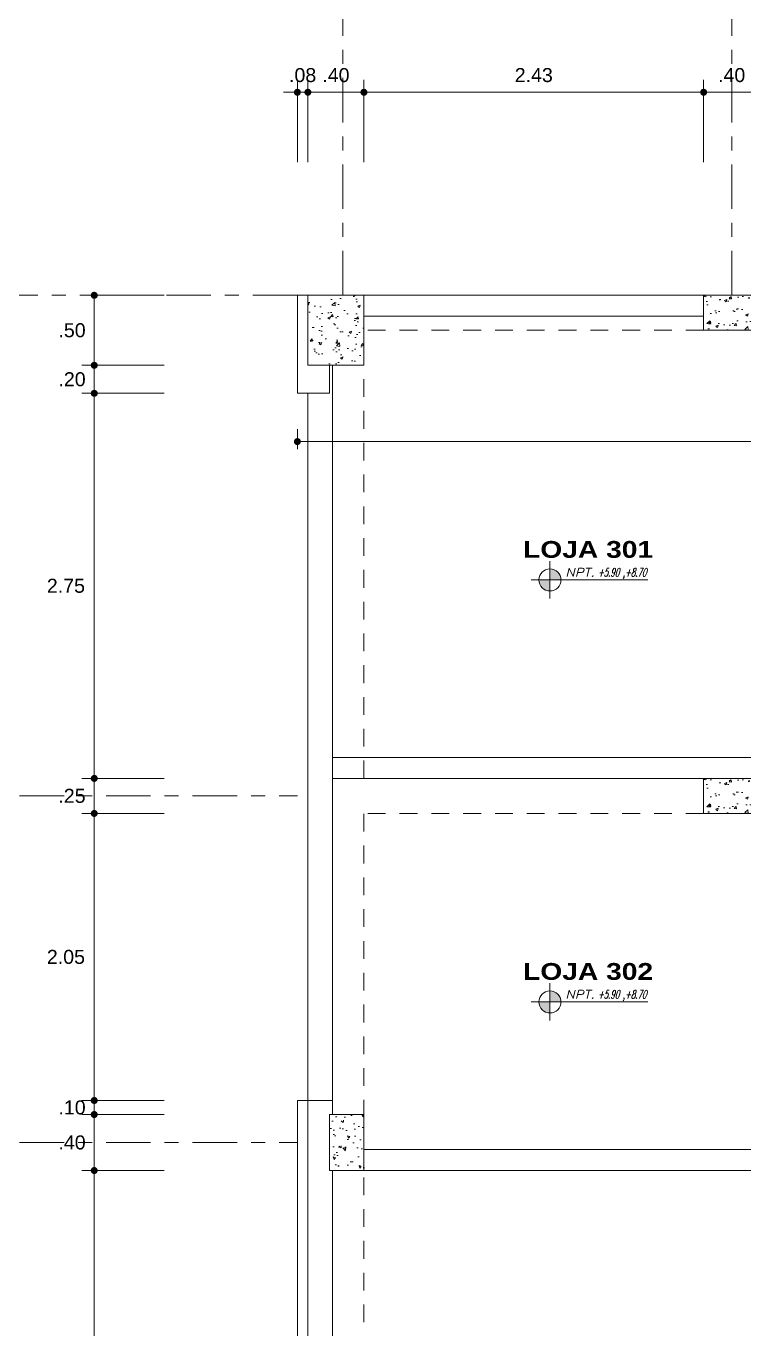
# Model space of a CAD drawing. Header units: millimetres. Extents: x 2178 to 2304, y 1220 to 1359.
# Drawn here: x 2183.97 to 2189.09, y 1238.32 to 1247.62 of the extents above; entities that cross this region are included whole.
import ezdxf
from ezdxf.enums import TextEntityAlignment as Align

# ---------------------------------------------------------------- set-up
doc = ezdxf.new("R2010")
doc.units = ezdxf.units.MM
doc.linetypes.add('CENTER', pattern=[50.8, 31.75, -6.35, 6.35, -6.35])
doc.linetypes.add('HIDDEN', pattern=[9.525, 6.35, -3.175])
doc.layers.get('0').update_dxf_attribs({"lineweight": 0})
for name, color, linetype, lineweight in [('COTAS', 40, 'Continuous', 20), ('Ejes22', 50, 'CENTER', 9), ('PLUMA 7', 10, 'Continuous', 0), ('PROY', 13, 'HIDDEN', 13), ('TEXTO', 5, 'Continuous', 18)]:
    doc.layers.add(name, color=color, linetype=linetype, lineweight=lineweight)
doc.styles.add('ARIAL', font='arial.ttf')
doc.styles.add('ARIAL-N', font='arialbd.ttf')
doc.styles.add('SIMPLEX', font='simplex.shx', dxfattribs={"width": 1.2, "oblique": 15})
doc.dimstyles.new('RPM 50', dxfattribs={"dimtxt": 0.1, "dimasz": 0.05, "dimexe": 0.0885, "dimexo": 0.1535, "dimgap": 0.071, "dimtad": 2, "dimtih": 1, "dimtoh": 1, "dimzin": 4, "dimdsep": 46, "dimtxsty": 'ARIAL', "dimblk": 'DOT', "dimcen": 0.4, "dimdle": 0.25, "dimclrd": 8, "dimclre": 8, "dimclrt": 9, "dimadec": 0, "dimazin": 0, "dimtfac": 1, "dimtix": 1, "dimtmove": 0, "dimatfit": 3, "dimldrblk": 'DOT', "dimfxl": 0.5, "dimfxlon": 1, "dimlwd": 0, "dimlwe": 0, "dimarcsym": 0})
pattern_1 = [(50, (1020.21978, -525.22751), (0.182184669, -0.015939086), [0.01905, -0.20955]), (355, (1020.21978, -525.22751), (-0.035243421, 0.191056845), [0.01524, -0.167640584]), (100.451445, (1020.23496, -525.22884), (0.146941247, 0.175117752), [0.016190009, -0.178090245]), (46.1842, (1020.21978, -525.1767), (0.27107904, -0.042042328), [0.028575, -0.314325]), (96.635558, (1020.24237, -525.18021), (0.237404134, 0.247426125), [0.024285023, -0.267135608]), (351.184151, (1020.21978, -525.1767), (0.237404134, 0.247426125), [0.022859967, -0.251459732]), (21, (1020.24518, -525.18941), (0.151614391, -0.102265198), [0.01905, -0.20955]), (326, (1020.24518, -525.18941), (0.061802028, 0.184187966), [0.01524, -0.16764]), (71.451445, (1020.25782, -525.19793), (0.21341642, 0.081922769), [0.016190009, -0.178089938]), (37.5, (1020.21978, -525.22751), (0.0030886033, 0.0845550389), [0, -0.165608, 0, -0.17018, 0, -0.168275]), (7.5, (1020.21978, -525.22751), (0.0668196625, 0.100180575), [0, -0.097028, 0, -0.161798, 0, -0.064135]), (327.5, (1020.16314, -525.22751), (0.1355905952, -0.005728744), [0, -0.0635, 0, -0.19812, 0, -0.26289]), (317.5, (1020.13774, -525.22751), (0.1481291814, 0.025426491), [0, -0.08255, 0, -0.131572, 0, -0.18669])]

# ---------------------------------------------------------------- blocks, each defined once
blk = doc.blocks.new('_DOT')
at = {"color": 0, "linetype": 'ByBlock'}
blk.add_line((-0.5, 0), (-1, 0), dxfattribs=at)
at = {"color": 0, "linetype": 'ByBlock', "const_width": 0.5}
blk.add_lwpolyline([(-0.25, 0, 1), (0.25, 0, 1)], format="xyb", close=True, dxfattribs=at)
blk = doc.blocks.new('*D1342')
at = {"color": 8, "lineweight": 0, "transparency": 16777216}
for p, q in [((2184.953, 1239.4487), (2184.3645, 1239.4487)), ((2184.453, 1236.5987), (2184.453, 1239.3987)), ((2184.953, 1236.5487), (2184.3645, 1236.5487))]:
    blk.add_line(p, q, dxfattribs=at)
at = {"layer": 'Defpoints', "color": 0, "transparency": 16777216}
for p in [(2184.453, 1239.4487), (2185.978, 1239.4487), (2185.978, 1236.5487)]:
    blk.add_point(p, dxfattribs=at)
at = {"color": 8, "lineweight": 0, "transparency": 16777216, "xscale": 0.05, "yscale": 0.05, "zscale": 0.05}
for p, rotation in [((2184.453, 1239.4487), 90), ((2184.453, 1236.5487), 270)]:
    blk.add_blockref('_DOT', p, dxfattribs=dict(at, rotation=rotation))
at = {"color": 9, "transparency": 16777216, "insert": (2184.2514, 1237.9987), "char_height": 0.1, "attachment_point": 5, "style": 'ARIAL'}
blk.add_mtext('2.90', dxfattribs=at)
blk = doc.blocks.new('*D1343')
at = {"color": 8, "lineweight": 0, "transparency": 16777216}
for p, q in [((2184.953, 1239.8487), (2184.3645, 1239.8487)), ((2184.453, 1239.4987), (2184.453, 1239.7987)), ((2184.953, 1239.4487), (2184.3645, 1239.4487))]:
    blk.add_line(p, q, dxfattribs=at)
at = {"layer": 'Defpoints', "color": 0, "transparency": 16777216}
for p in [(2184.453, 1239.8487), (2185.978, 1239.8487), (2185.978, 1239.4487)]:
    blk.add_point(p, dxfattribs=at)
at = {"color": 8, "lineweight": 0, "transparency": 16777216, "xscale": 0.05, "yscale": 0.05, "zscale": 0.05}
for p, rotation in [((2184.453, 1239.8487), 90), ((2184.453, 1239.4487), 270)]:
    blk.add_blockref('_DOT', p, dxfattribs=dict(at, rotation=rotation))
at = {"color": 9, "transparency": 16777216, "insert": (2184.2946, 1239.6487), "char_height": 0.1, "attachment_point": 5, "style": 'ARIAL'}
blk.add_mtext('.40', dxfattribs=at)
blk = doc.blocks.new('*D1344')
at = {"color": 8, "lineweight": 0, "transparency": 16777216}
for p, q in [((2184.453, 1239.9987), (2184.453, 1240.0487)), ((2184.953, 1239.9487), (2184.3645, 1239.9487)), ((2184.453, 1239.8487), (2184.453, 1239.9487)), ((2184.953, 1239.8487), (2184.3645, 1239.8487)), ((2184.453, 1239.7987), (2184.453, 1239.7487))]:
    blk.add_line(p, q, dxfattribs=at)
at = {"layer": 'Defpoints', "color": 0, "transparency": 16777216}
for p in [(2184.453, 1239.9487), (2185.903, 1239.9487), (2185.978, 1239.8487)]:
    blk.add_point(p, dxfattribs=at)
at = {"color": 8, "lineweight": 0, "transparency": 16777216, "xscale": 0.05, "yscale": 0.05, "zscale": 0.05}
for p, rotation in [((2184.453, 1239.9487), 270), ((2184.453, 1239.8487), 90)]:
    blk.add_blockref('_DOT', p, dxfattribs=dict(at, rotation=rotation))
at = {"color": 9, "transparency": 16777216, "insert": (2184.2946, 1239.8987), "char_height": 0.1, "attachment_point": 5, "style": 'ARIAL'}
blk.add_mtext('.10', dxfattribs=at)
blk = doc.blocks.new('*D1430')
at = {"color": 8, "lineweight": 0, "transparency": 16777216}
for p, q in [((2184.953, 1241.9987), (2184.3645, 1241.9987)), ((2184.453, 1239.9987), (2184.453, 1241.9487)), ((2184.953, 1239.9487), (2184.3645, 1239.9487))]:
    blk.add_line(p, q, dxfattribs=at)
at = {"layer": 'Defpoints', "color": 0, "transparency": 16777216}
for p in [(2184.453, 1241.9987), (2186.378, 1241.9987), (2185.903, 1239.9487)]:
    blk.add_point(p, dxfattribs=at)
at = {"color": 8, "lineweight": 0, "transparency": 16777216, "xscale": 0.05, "yscale": 0.05, "zscale": 0.05}
for p, rotation in [((2184.453, 1241.9987), 90), ((2184.453, 1239.9487), 270)]:
    blk.add_blockref('_DOT', p, dxfattribs=dict(at, rotation=rotation))
at = {"color": 9, "transparency": 16777216, "insert": (2184.2509, 1240.9737), "char_height": 0.1, "attachment_point": 5, "style": 'ARIAL'}
blk.add_mtext('2.05', dxfattribs=at)
blk = doc.blocks.new('*D1431')
at = {"color": 8, "lineweight": 0, "transparency": 16777216}
for p, q in [((2184.953, 1242.2487), (2184.3645, 1242.2487)), ((2184.453, 1242.0487), (2184.453, 1242.1987)), ((2184.953, 1241.9987), (2184.3645, 1241.9987))]:
    blk.add_line(p, q, dxfattribs=at)
at = {"layer": 'Defpoints', "color": 0, "transparency": 16777216}
for p in [(2184.453, 1242.2487), (2186.378, 1242.2487), (2186.378, 1241.9987)]:
    blk.add_point(p, dxfattribs=at)
at = {"color": 8, "lineweight": 0, "transparency": 16777216, "xscale": 0.05, "yscale": 0.05, "zscale": 0.05}
for p, rotation in [((2184.453, 1242.2487), 90), ((2184.453, 1241.9987), 270)]:
    blk.add_blockref('_DOT', p, dxfattribs=dict(at, rotation=rotation))
at = {"color": 9, "transparency": 16777216, "insert": (2184.294, 1242.1237), "char_height": 0.1, "attachment_point": 5, "style": 'ARIAL'}
blk.add_mtext('.25', dxfattribs=at)
blk = doc.blocks.new('*D1432')
at = {"color": 8, "lineweight": 0, "transparency": 16777216}
for p, q in [((2184.953, 1244.9987), (2184.3645, 1244.9987)), ((2184.453, 1242.2987), (2184.453, 1244.9487)), ((2184.953, 1242.2487), (2184.3645, 1242.2487))]:
    blk.add_line(p, q, dxfattribs=at)
at = {"layer": 'Defpoints', "color": 0, "transparency": 16777216}
for p in [(2184.453, 1244.9987), (2185.903, 1244.9987), (2186.378, 1242.2487)]:
    blk.add_point(p, dxfattribs=at)
at = {"color": 8, "lineweight": 0, "transparency": 16777216, "xscale": 0.05, "yscale": 0.05, "zscale": 0.05}
for p, rotation in [((2184.453, 1244.9987), 90), ((2184.453, 1242.2487), 270)]:
    blk.add_blockref('_DOT', p, dxfattribs=dict(at, rotation=rotation))
at = {"color": 9, "transparency": 16777216, "insert": (2184.2509, 1243.6237), "char_height": 0.1, "attachment_point": 5, "style": 'ARIAL'}
blk.add_mtext('2.75', dxfattribs=at)
blk = doc.blocks.new('*D1433')
at = {"color": 8, "lineweight": 0, "transparency": 16777216}
for p, q in [((2184.453, 1245.2487), (2184.453, 1245.2987)), ((2184.953, 1245.1987), (2184.3645, 1245.1987)), ((2184.453, 1244.9987), (2184.453, 1245.1987)), ((2184.953, 1244.9987), (2184.3645, 1244.9987)), ((2184.453, 1244.9487), (2184.453, 1244.8987))]:
    blk.add_line(p, q, dxfattribs=at)
at = {"layer": 'Defpoints', "color": 0, "transparency": 16777216}
for p in [(2184.453, 1245.1987), (2185.978, 1245.1987), (2185.903, 1244.9987)]:
    blk.add_point(p, dxfattribs=at)
at = {"color": 8, "lineweight": 0, "transparency": 16777216, "xscale": 0.05, "yscale": 0.05, "zscale": 0.05}
for p, rotation in [((2184.453, 1245.1987), 270), ((2184.453, 1244.9987), 90)]:
    blk.add_blockref('_DOT', p, dxfattribs=dict(at, rotation=rotation))
at = {"color": 9, "transparency": 16777216, "insert": (2184.2946, 1245.0987), "char_height": 0.1, "attachment_point": 5, "style": 'ARIAL'}
blk.add_mtext('.20', dxfattribs=at)
blk = doc.blocks.new('*D1434')
at = {"color": 8, "lineweight": 0, "transparency": 16777216}
for p, q in [((2184.953, 1245.6987), (2184.3645, 1245.6987)), ((2184.453, 1245.2487), (2184.453, 1245.6487)), ((2184.953, 1245.1987), (2184.3645, 1245.1987))]:
    blk.add_line(p, q, dxfattribs=at)
at = {"layer": 'Defpoints', "color": 0, "transparency": 16777216}
for p in [(2184.453, 1245.6987), (2185.978, 1245.6987), (2185.978, 1245.1987)]:
    blk.add_point(p, dxfattribs=at)
at = {"color": 8, "lineweight": 0, "transparency": 16777216, "xscale": 0.05, "yscale": 0.05, "zscale": 0.05}
for p, rotation in [((2184.453, 1245.6987), 90), ((2184.453, 1245.1987), 270)]:
    blk.add_blockref('_DOT', p, dxfattribs=dict(at, rotation=rotation))
at = {"color": 9, "transparency": 16777216, "insert": (2184.2946, 1245.4487), "char_height": 0.1, "attachment_point": 5, "style": 'ARIAL'}
blk.add_mtext('.50', dxfattribs=at)
blk = doc.blocks.new('*D1435')
at = {"color": 8, "lineweight": 0, "transparency": 16777216}
for p, q in [((2185.903, 1246.6487), (2185.903, 1247.2372)), ((2185.978, 1246.6487), (2185.978, 1247.2372)), ((2185.853, 1247.1487), (2185.803, 1247.1487)), ((2185.903, 1247.1487), (2185.978, 1247.1487)), ((2186.028, 1247.1487), (2186.078, 1247.1487))]:
    blk.add_line(p, q, dxfattribs=at)
at = {"layer": 'Defpoints', "color": 0, "transparency": 16777216}
for p in [(2185.978, 1247.1487), (2185.903, 1245.6987), (2185.978, 1245.6987)]:
    blk.add_point(p, dxfattribs=at)
at = {"color": 8, "lineweight": 0, "transparency": 16777216, "xscale": 0.05, "yscale": 0.05, "zscale": 0.05}
blk.add_blockref('_DOT', (2185.903, 1247.1487), dxfattribs=at)
at = {"color": 8, "lineweight": 0, "transparency": 16777216, "xscale": 0.05, "yscale": 0.05, "zscale": 0.05, "rotation": 180}
blk.add_blockref('_DOT', (2185.978, 1247.1487), dxfattribs=at)
at = {"color": 9, "transparency": 16777216, "insert": (2185.9405, 1247.2707), "char_height": 0.1, "attachment_point": 5, "style": 'ARIAL'}
blk.add_mtext('.08', dxfattribs=at)
blk = doc.blocks.new('*D1436')
at = {"color": 8, "lineweight": 0, "transparency": 16777216}
for p, q in [((2185.978, 1246.6487), (2185.978, 1247.2372)), ((2186.378, 1246.6487), (2186.378, 1247.2372)), ((2186.028, 1247.1487), (2186.328, 1247.1487))]:
    blk.add_line(p, q, dxfattribs=at)
at = {"layer": 'Defpoints', "color": 0, "transparency": 16777216}
for p in [(2186.378, 1247.1487), (2185.978, 1245.6987), (2186.378, 1245.6987)]:
    blk.add_point(p, dxfattribs=at)
at = {"color": 8, "lineweight": 0, "transparency": 16777216, "xscale": 0.05, "yscale": 0.05, "zscale": 0.05, "rotation": 180}
blk.add_blockref('_DOT', (2185.978, 1247.1487), dxfattribs=at)
at = {"color": 8, "lineweight": 0, "transparency": 16777216, "xscale": 0.05, "yscale": 0.05, "zscale": 0.05}
blk.add_blockref('_DOT', (2186.378, 1247.1487), dxfattribs=at)
at = {"color": 9, "transparency": 16777216, "insert": (2186.178, 1247.2707), "char_height": 0.1, "attachment_point": 5, "style": 'ARIAL'}
blk.add_mtext('.40', dxfattribs=at)
blk = doc.blocks.new('*D1437')
at = {"color": 8, "lineweight": 0, "transparency": 16777216}
for p, q in [((2186.378, 1246.6487), (2186.378, 1247.2372)), ((2188.803, 1246.6487), (2188.803, 1247.2372)), ((2186.428, 1247.1487), (2188.753, 1247.1487))]:
    blk.add_line(p, q, dxfattribs=at)
at = {"layer": 'Defpoints', "color": 0, "transparency": 16777216}
for p in [(2188.803, 1247.1487), (2186.378, 1245.6987), (2188.803, 1245.6987)]:
    blk.add_point(p, dxfattribs=at)
at = {"color": 8, "lineweight": 0, "transparency": 16777216, "xscale": 0.05, "yscale": 0.05, "zscale": 0.05, "rotation": 180}
blk.add_blockref('_DOT', (2186.378, 1247.1487), dxfattribs=at)
at = {"color": 8, "lineweight": 0, "transparency": 16777216, "xscale": 0.05, "yscale": 0.05, "zscale": 0.05}
blk.add_blockref('_DOT', (2188.803, 1247.1487), dxfattribs=at)
at = {"color": 9, "transparency": 16777216, "insert": (2187.5905, 1247.2708), "char_height": 0.1, "attachment_point": 5, "style": 'ARIAL'}
blk.add_mtext('2.43', dxfattribs=at)
blk = doc.blocks.new('*D1438')
at = {"color": 8, "lineweight": 0, "transparency": 16777216}
for p, q in [((2188.803, 1246.6487), (2188.803, 1247.2372)), ((2189.203, 1246.6487), (2189.203, 1247.2372)), ((2188.853, 1247.1487), (2189.153, 1247.1487))]:
    blk.add_line(p, q, dxfattribs=at)
at = {"layer": 'Defpoints', "color": 0, "transparency": 16777216}
for p in [(2189.203, 1247.1487), (2188.803, 1245.6987), (2189.203, 1245.6987)]:
    blk.add_point(p, dxfattribs=at)
at = {"color": 8, "lineweight": 0, "transparency": 16777216, "xscale": 0.05, "yscale": 0.05, "zscale": 0.05, "rotation": 180}
blk.add_blockref('_DOT', (2188.803, 1247.1487), dxfattribs=at)
at = {"color": 8, "lineweight": 0, "transparency": 16777216, "xscale": 0.05, "yscale": 0.05, "zscale": 0.05}
blk.add_blockref('_DOT', (2189.203, 1247.1487), dxfattribs=at)
at = {"color": 9, "transparency": 16777216, "insert": (2189.003, 1247.2707), "char_height": 0.1, "attachment_point": 5, "style": 'ARIAL'}
blk.add_mtext('.40', dxfattribs=at)
blk = doc.blocks.new('*D1478')
at = {"color": 8, "lineweight": 0, "transparency": 16777216}
for p, q in [((2185.903, 1244.5991), (2185.903, 1244.7426)), ((2193.153, 1244.6541), (2193.153, 1244.7426)), ((2193.103, 1244.6541), (2185.953, 1244.6541))]:
    blk.add_line(p, q, dxfattribs=at)
at = {"layer": 'Defpoints', "color": 0, "transparency": 16777216}
for p in [(2185.903, 1244.6541), (2193.153, 1244.5615), (2185.903, 1244.4456)]:
    blk.add_point(p, dxfattribs=at)
at = {"color": 8, "lineweight": 0, "transparency": 16777216, "xscale": 0.05, "yscale": 0.05, "zscale": 0.05, "rotation": 180}
blk.add_blockref('_DOT', (2185.903, 1244.6541), dxfattribs=at)
at = {"color": 8, "lineweight": 0, "transparency": 16777216, "xscale": 0.05, "yscale": 0.05, "zscale": 0.05}
blk.add_blockref('_DOT', (2193.153, 1244.6541), dxfattribs=at)
at = {"color": 9, "transparency": 16777216, "insert": (2189.528, 1244.7762), "char_height": 0.1, "attachment_point": 5, "style": 'ARIAL'}
blk.add_mtext('7.25', dxfattribs=at)
blk = doc.blocks.new('N')
at = {"linetype": 'Continuous'}
h = blk.add_hatch(color=256, dxfattribs=at)
h.paths.add_polyline_path([(0, 0.1), (0, 0), (0.1, 0, 0.414214)])
h.paths.add_polyline_path([(-0.1, 0, 0.414214), (0, -0.1), (0, 0)])
for points in [[(0, 0.17), (0, -0.17)], [(-0.17, 0), (0.887, 0)]]:
    blk.add_lwpolyline(points)
blk.add_circle((0, 0), 0.1)
at = {"color": 64, "style": 'SIMPLEX', "oblique": 15, "width": 1.2}
blk.add_text('NPT.', height=0.075, dxfattribs=at).set_placement((0.14, 0.031))
at = {"color": 64, "style": 'SIMPLEX', "oblique": 15, "width": 1.062312}
blk.add_attdef('NIV', text='', height=0.075, dxfattribs=at).set_placement((0.435, 0.031), (0.875, 0.031), align=Align.FIT)

msp = doc.modelspace()

# ---------------------------------------------------------------- hatches: boundary and pattern name
h = msp.add_hatch()
h.set_pattern_fill('AR-CONC', color=256, scale=0.001)
h.set_pattern_definition(pattern_1)
h.paths.add_polyline_path([(2186.378, 1245.6987), (2185.978, 1245.6987), (2185.978, 1245.1987), (2186.378, 1245.1987)])
h = msp.add_hatch()
h.set_pattern_fill('AR-CONC', color=256, scale=0.001)
h.set_pattern_definition(pattern_1)
h.paths.add_polyline_path([(2189.203, 1245.4487), (2189.203, 1245.6987), (2188.803, 1245.6987), (2188.803, 1245.4487)])
h = msp.add_hatch()
h.set_pattern_fill('AR-CONC', color=256, scale=0.001)
h.set_pattern_definition([(50, (1020.21978, -528.67751), (0.182184669, -0.015939086), [0.01905, -0.20955]), (355, (1020.21978, -528.67751), (-0.035243421, 0.191056845), [0.01524, -0.167640584]), (100.451445, (1020.23496, -528.67884), (0.146941247, 0.175117752), [0.016190009, -0.178090245]), (46.1842, (1020.21978, -528.6267), (0.27107904, -0.042042328), [0.028575, -0.314325]), (96.635558, (1020.24237, -528.63021), (0.237404134, 0.247426125), [0.024285023, -0.267135608]), (351.184151, (1020.21978, -528.6267), (0.237404134, 0.247426125), [0.022859967, -0.251459732]), (21, (1020.24518, -528.63941), (0.151614391, -0.102265198), [0.01905, -0.20955]), (326, (1020.24518, -528.63941), (0.061802028, 0.184187966), [0.01524, -0.16764]), (71.451445, (1020.25782, -528.64793), (0.21341642, 0.081922769), [0.016190009, -0.178089938]), (37.5, (1020.21978, -528.67751), (0.0030886033, 0.0845550389), [0, -0.165608, 0, -0.17018, 0, -0.168275]), (7.5, (1020.21978, -528.67751), (0.0668196625, 0.100180575), [0, -0.097028, 0, -0.161798, 0, -0.064135]), (327.5, (1020.16314, -528.67751), (0.1355905952, -0.005728744), [0, -0.0635, 0, -0.19812, 0, -0.26289]), (317.5, (1020.13774, -528.67751), (0.1481291814, 0.025426491), [0, -0.08255, 0, -0.131572, 0, -0.18669])])
h.paths.add_polyline_path([(2189.203, 1241.9987), (2189.203, 1242.2487), (2188.803, 1242.2487), (2188.803, 1241.9987)])
h = msp.add_hatch()
h.set_pattern_fill('AR-CONC', color=256, scale=0.001, angle=90)
h.set_pattern_definition([(140, (1020.21978, -498.51612), (0.015939086, 0.182184669), [0.01905, -0.20955]), (85, (1020.21978, -498.51612), (-0.191056845, -0.035243421), [0.01524, -0.167640584]), (190.451445, (1020.22111, -498.50094), (-0.175117752, 0.146941247), [0.016190009, -0.178090245]), (136.1842, (1020.16898, -498.51612), (0.042042328, 0.27107904), [0.028575, -0.314325]), (186.635558, (1020.17248, -498.49353), (-0.247426125, 0.237404134), [0.024285023, -0.26713561]), (81.184151, (1020.16898, -498.51612), (-0.247426125, 0.237404134), [0.022859967, -0.251459732]), (111, (1020.18168, -498.49072), (0.102265198, 0.151614391), [0.01905, -0.20955]), (56, (1020.18168, -498.49072), (-0.184187966, 0.061802028), [0.01524, -0.16764]), (161.451445, (1020.1902, -498.47808), (-0.081922769, 0.21341642), [0.016190009, -0.178089938]), (127.5, (1020.21978, -498.51612), (-0.0845550389, 0.0030886033), [0, -0.165608, 0, -0.17018, 0, -0.168275]), (97.5, (1020.21978, -498.51612), (-0.100180575, 0.0668196625), [0, -0.097028, 0, -0.161798, 0, -0.064135]), (57.5, (1020.21978, -498.57276), (0.005728744, 0.1355905952), [0, -0.0635, 0, -0.19812, 0, -0.26289]), (47.5, (1020.21978, -498.59816), (-0.025426491, 0.1481291814), [0, -0.08255, 0, -0.131572, 0, -0.18669])])
h.paths.add_polyline_path([(2186.133, 1239.4487), (2186.378, 1239.4487), (2186.378, 1239.8487), (2186.133, 1239.8487)])

# ---------------------------------------------------------------- linework, layer by layer
for points in [[(2185.978, 1245.1987), (2185.978, 1245.6987)], [(2186.153, 1242.3987), (2186.153, 1245.1987)], [(2185.978, 1233.5487), (2185.978, 1244.9987)], [(2186.153, 1239.8487), (2186.153, 1242.2487)], [(2185.903, 1236.0487), (2185.903, 1239.9487)], [(2186.153, 1239.8487), (2186.153, 1239.9487), (2185.903, 1239.9487)], [(2186.153, 1236.5487), (2186.153, 1239.4487)]]:
    msp.add_lwpolyline(points)
at = {"layer": 'Ejes22', "linetype": 'CENTER', "lineweight": 9, "ltscale": 0.01}
for points in [[(2186.228, 1245.6987), (2186.228, 1248.2987)], [(2189.003, 1245.6987), (2189.003, 1248.2987)], [(2185.903, 1245.6987), (2183.303, 1245.6987)], [(2183.303, 1242.1237), (2185.903, 1242.1237)], [(2183.303, 1239.6487), (2185.903, 1239.6487)]]:
    msp.add_lwpolyline(points, dxfattribs=at)
at = {"layer": 'PLUMA 7'}
for points in [[(2185.903, 1245.6987), (2194.653, 1245.6987)], [(2186.133, 1245.1987), (2186.133, 1244.9987), (2185.903, 1244.9987), (2185.903, 1245.6987), (2185.978, 1245.6987)], [(2186.378, 1245.5487), (2188.803, 1245.5487)], [(2186.153, 1242.3987), (2190.528, 1242.3987)], [(2186.153, 1242.2487), (2186.153, 1242.3987)], [(2190.678, 1242.2487), (2186.153, 1242.2487)], [(2186.378, 1239.5987), (2189.203, 1239.5987)], [(2186.378, 1239.4487), (2189.203, 1239.4487)]]:
    msp.add_lwpolyline(points, dxfattribs=at)
for points in [[(2185.978, 1245.6987), (2186.378, 1245.6987), (2186.378, 1245.1987), (2185.978, 1245.1987)], [(2189.203, 1245.6987), (2189.203, 1245.4487), (2188.803, 1245.4487), (2188.803, 1245.6987)], [(2189.203, 1242.2487), (2189.203, 1241.9987), (2188.803, 1241.9987), (2188.803, 1242.2487)], [(2186.133, 1239.8487), (2186.378, 1239.8487), (2186.378, 1239.4487), (2186.133, 1239.4487)]]:
    msp.add_lwpolyline(points, close=True, dxfattribs=at)
at = {"layer": 'PROY', "ltscale": 0.02, "flags": 128}
for points in [[(2188.803, 1245.4487), (2186.378, 1245.4487)], [(2186.378, 1242.2487), (2186.378, 1245.1987)], [(2188.803, 1242.2487), (2186.378, 1242.2487)], [(2186.378, 1239.5987), (2186.378, 1241.9987)], [(2188.803, 1241.9987), (2186.378, 1241.9987)], [(2186.378, 1236.5487), (2186.378, 1239.4487)]]:
    msp.add_lwpolyline(points, dxfattribs=at)

# ---------------------------------------------------------------- block references
at = {"layer": 'COTAS'}
ref = msp.add_blockref('N', (2187.7059, 1243.6665), dxfattribs=dict(at, xscale=0.7870854846603947, yscale=0.7870854846603947, zscale=0.7870854846603947))
ref.add_attrib('NIV', '+5.90 ,+8.70', dxfattribs={"layer": '0', "color": 64, "height": 0.059031, "style": 'SIMPLEX', "oblique": 15, "width": 0.573155}).set_placement((2188.0482, 1243.6912), (2188.3946, 1243.6912), align=Align.FIT)
ref = msp.add_blockref('N', (2187.7059, 1240.6527), dxfattribs=dict(at, xscale=0.7870854846603947, yscale=0.7870854846603947, zscale=0.7870854846603947))
ref.add_attrib('NIV', '+5.90 ,+8.70', dxfattribs={"layer": '0', "color": 64, "height": 0.059031, "style": 'SIMPLEX', "oblique": 15, "width": 0.573155}).set_placement((2188.0482, 1240.6774), (2188.3946, 1240.6774), align=Align.FIT)

# ---------------------------------------------------------------- texts
at = {"layer": 'TEXTO', "style": 'ARIAL-N', "width": 1.2}
for s, p in [('LOJA 301', (2187.9782, 1243.8241)), ('LOJA 302', (2187.9782, 1240.8104))]:
    msp.add_text(s, height=0.12, dxfattribs=at).set_placement(p, align=Align.CENTER)

# ---------------------------------------------------------------- dimensions: what is measured, and where the dimension line sits
for base, p1, p2, picture, middle in [((2185.9779986789, 1247.1486740003), (2185.9029986789, 1245.6986740003), (2185.9779986789, 1245.6986740003), '*D1435', (2185.9404986789, 1247.270731299)), ((2185.903, 1244.6541), (2193.153, 1244.5615), (2185.903, 1244.4456), '*D1478', (2189.528, 1244.7762))]:
    dim = msp.add_linear_dim(base=base, p1=p1, p2=p2, dimstyle='RPM 50')
    dim.commit()
    dim.dimension.update_dxf_attribs({"geometry": picture, "text_midpoint": middle})
for base, p1, p2, picture, middle in [((2186.378, 1247.1487), (2185.978, 1245.6987), (2186.378, 1245.6987), '*D1436', (2186.178, 1247.2707)), ((2188.8029986789, 1247.1486740003), (2186.3779986789, 1245.6986740003), (2188.8029986789, 1245.6986740003), '*D1437', (2187.5904986789, 1247.2707654054)), ((2189.203, 1247.1487), (2188.803, 1245.6987), (2189.203, 1245.6987), '*D1438', (2189.003, 1247.2707))]:
    dim = msp.add_linear_dim(base=base, p1=p1, p2=p2, dimstyle='RPM 50', override={"dimtmove": 1})
    dim.commit()
    dim.dimension.update_dxf_attribs({"geometry": picture, "text_midpoint": middle})
for base, p1, p2, picture, middle in [((2184.453, 1245.6987), (2185.978, 1245.1987), (2185.978, 1245.6987), '*D1434', (2184.2946, 1245.4487)), ((2184.453, 1245.1987), (2185.903, 1244.9987), (2185.978, 1245.1987), '*D1433', (2184.2946, 1245.0987)), ((2184.453, 1244.9987), (2186.378, 1242.2487), (2185.903, 1244.9987), '*D1432', (2184.2509, 1243.6237)), ((2184.453, 1242.2487), (2186.378, 1241.9987), (2186.378, 1242.2487), '*D1431', (2184.294, 1242.1237)), ((2184.453, 1241.9987), (2185.903, 1239.9487), (2186.378, 1241.9987), '*D1430', (2184.2509, 1240.9737)), ((2184.453, 1239.9487), (2185.978, 1239.8487), (2185.903, 1239.9487), '*D1344', (2184.2946, 1239.8987)), ((2184.453, 1239.8487), (2185.978, 1239.4487), (2185.978, 1239.8487), '*D1343', (2184.2946, 1239.6487)), ((2184.453, 1239.4487), (2185.978, 1236.5487), (2185.978, 1239.4487), '*D1342', (2184.2514, 1237.9987))]:
    dim = msp.add_linear_dim(base=base, p1=p1, p2=p2, angle=90, dimstyle='RPM 50', override={"dimtmove": 1})
    dim.commit()
    dim.dimension.update_dxf_attribs({"geometry": picture, "text_midpoint": middle})

doc.saveas('drawing.dxf')
